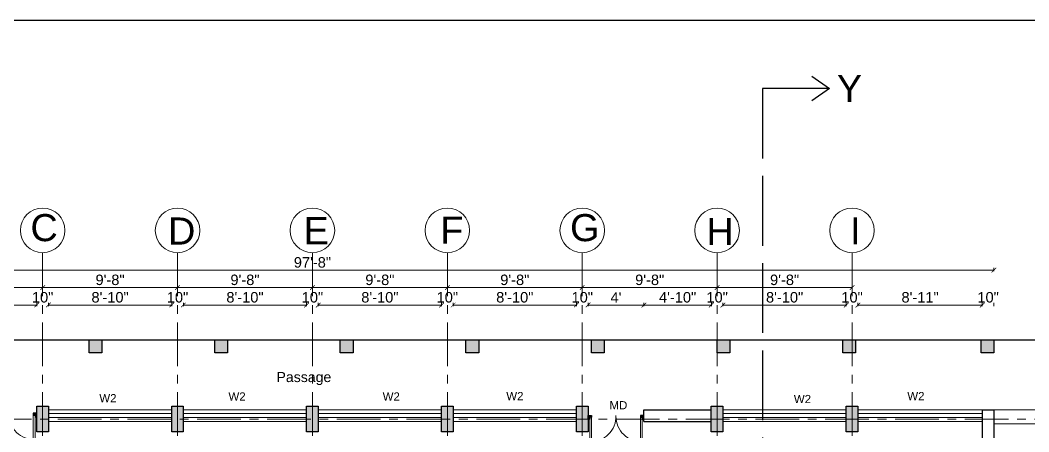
# Model space of a CAD drawing. Header units: inches. Extents: x -6800 to 96653, y -25814 to 17379.
# Drawn here: x 67528 to 68396, y 10218 to 10571 of the extents above; entities that cross this region are included whole.
import ezdxf

# ---------------------------------------------------------------- set-up
doc = ezdxf.new("R2010")
doc.units = ezdxf.units.IN
doc.header["$MEASUREMENT"] = 0
doc.header["$PDMODE"] = 34
doc.linetypes.add('ACAD_ISO02W100', pattern=[15, 12, -3])
doc.linetypes.add('CENTER', pattern=[2, 1.25, -0.25, 0.25, -0.25])
doc.layers.add('0 @ 1', color=7, linetype='Continuous')
for name, color, linetype, lineweight in [('Cent line', 54, 'CENTER', 9), ('Column', 101, 'Continuous', 30), ('Const line', 131, 'Continuous', 5), ('dimension', 50, 'Continuous', 20), ('Door', 20, 'Continuous', 20), ('passage', 42, 'Continuous', 20), ('Sec line', 7, 'ACAD_ISO02W100', 13), ('Stairs', 60, 'Continuous', 13), ('text', 31, 'Continuous', 13), ('Wall', 90, 'Continuous', 30), ('Win ele', 211, 'Continuous', 15), ('Window', 140, 'Continuous', 13)]:
    doc.layers.add(name, color=color, linetype=linetype, lineweight=lineweight)
doc.styles.get("Standard").update_dxf_attribs({"font": 'arial.ttf'})
doc.dimstyles.get("Standard").update_dxf_attribs({"dimtxt": 7, "dimasz": 4, "dimexe": 2, "dimexo": 2, "dimgap": 2, "dimtad": 1, "dimdec": 0, "dimzin": 0, "dimdsep": 46, "dimlunit": 4, "dimtxsty": 'Standard', "dimblk": 'ARCHTICK', "dimcen": 0.25, "dimclrd": 256, "dimclre": 256, "dimclrt": 256, "dimadec": 0, "dimazin": 0, "dimtfac": 1, "dimtdec": 0, "dimtofl": 0, "dimtmove": 0, "dimatfit": 3, "dimfxl": 1, "dimfxlon": 1, "dimtolj": 1, "dimtzin": 0, "dimlwd": -1, "dimlwe": -1, "dimarcsym": 1})

# ---------------------------------------------------------------- blocks, each defined once
blk = doc.blocks.new('col')
at = {"layer": 'Column'}
h = blk.add_hatch(color=256, dxfattribs=at)
h.dxf.hatch_style = 1
h.paths.add_polyline_path([(830.39, 923.41), (820.39, 923.41), (820.39, 901.41), (830.39, 901.41)])
blk.add_lwpolyline([(820.39, 923.41), (830.39, 923.41), (830.39, 901.41), (820.39, 901.41)], close=True, dxfattribs=at)
blk = doc.blocks.new('ext col2')
at = {"layer": 'Column'}
h = blk.add_hatch(color=256, dxfattribs=at)
h.dxf.hatch_style = 1
h.paths.add_polyline_path([(-33.85, -32.68), (-33.85, -21.68), (-44.85, -21.68), (-44.85, -32.68)])
blk.add_lwpolyline([(-44.85, -21.68), (-33.85, -21.68), (-33.85, -32.68), (-44.85, -32.68)], close=True, dxfattribs=at)
blk = doc.blocks.new('_ArchTick')
at = {"color": 0, "linetype": 'ByBlock', "const_width": 0.15}
blk.add_lwpolyline([(-0.5, -0.5), (0.5, 0.5)], dxfattribs=at)
blk = doc.blocks.new('*D1695')
at = {"layer": 'Defpoints', "color": 0, "transparency": 16777216}
for p in [(67542.7, 10326.56), (67494.7, 10236.56), (67542.7, 10239.56)]:
    blk.add_point(p, dxfattribs=at)
at = {"layer": 'dimension', "transparency": 16777216}
for p, q in [((67494.7, 10325.56), (67494.7, 10328.56)), ((67494.7, 10326.56), (67542.7, 10326.56)), ((67542.7, 10325.56), (67542.7, 10328.56))]:
    blk.add_line(p, q, dxfattribs=at)
at = {"layer": 'dimension', "transparency": 16777216, "xscale": 4, "yscale": 4, "zscale": 4, "rotation": 180}
blk.add_blockref('_ArchTick', (67494.7, 10326.56), dxfattribs=at)
at = {"layer": 'dimension', "transparency": 16777216, "xscale": 4, "yscale": 4, "zscale": 4}
blk.add_blockref('_ArchTick', (67542.7, 10326.56), dxfattribs=at)
at = {"layer": 'dimension', "transparency": 16777216, "insert": (67518.7, 10333.06), "char_height": 9, "attachment_point": 5}
blk.add_mtext("\\A1;4'", dxfattribs=at)
blk = doc.blocks.new('*D1694')
at = {"layer": 'Defpoints', "color": 0, "transparency": 16777216}
for p in [(67552.7, 10326.56), (67542.7, 10239.56), (67552.7, 10239.56)]:
    blk.add_point(p, dxfattribs=at)
at = {"layer": 'dimension', "transparency": 16777216}
for p, q in [((67542.7, 10325.56), (67542.7, 10328.56)), ((67552.7, 10325.56), (67552.7, 10328.56))]:
    blk.add_line(p, q, dxfattribs=at)
at = {"layer": 'dimension', "transparency": 16777216, "insert": (67547.7, 10333.15), "char_height": 9, "attachment_point": 5}
blk.add_mtext('\\A1;10"', dxfattribs=at)
blk = doc.blocks.new('*D1693')
at = {"layer": 'Defpoints', "color": 0, "transparency": 16777216}
for p in [(67658.7, 10326.56), (67552.7, 10239.56), (67658.7, 10239.56)]:
    blk.add_point(p, dxfattribs=at)
at = {"layer": 'dimension', "transparency": 16777216}
for p, q in [((67552.7, 10325.56), (67552.7, 10328.56)), ((67552.7, 10326.56), (67658.7, 10326.56)), ((67658.7, 10325.56), (67658.7, 10328.56))]:
    blk.add_line(p, q, dxfattribs=at)
at = {"layer": 'dimension', "transparency": 16777216, "xscale": 4, "yscale": 4, "zscale": 4, "rotation": 180}
blk.add_blockref('_ArchTick', (67552.7, 10326.56), dxfattribs=at)
at = {"layer": 'dimension', "transparency": 16777216, "xscale": 4, "yscale": 4, "zscale": 4}
blk.add_blockref('_ArchTick', (67658.7, 10326.56), dxfattribs=at)
at = {"layer": 'dimension', "transparency": 16777216, "insert": (67605.7, 10333.15), "char_height": 9, "attachment_point": 5}
blk.add_mtext('\\A1;8\'-10"', dxfattribs=at)
blk = doc.blocks.new('*D1692')
at = {"layer": 'Defpoints', "color": 0, "transparency": 16777216}
for p in [(67668.7, 10326.56), (67658.7, 10239.56), (67668.7, 10239.56)]:
    blk.add_point(p, dxfattribs=at)
at = {"layer": 'dimension', "transparency": 16777216}
for p, q in [((67658.7, 10325.56), (67658.7, 10328.56)), ((67668.7, 10325.56), (67668.7, 10328.56))]:
    blk.add_line(p, q, dxfattribs=at)
at = {"layer": 'dimension', "transparency": 16777216, "insert": (67663.7, 10333.15), "char_height": 9, "attachment_point": 5}
blk.add_mtext('\\A1;10"', dxfattribs=at)
blk = doc.blocks.new('*D1691')
at = {"layer": 'Defpoints', "color": 0, "transparency": 16777216}
for p in [(67774.7, 10326.56), (67668.7, 10239.56), (67774.7, 10236.56)]:
    blk.add_point(p, dxfattribs=at)
at = {"layer": 'dimension', "transparency": 16777216}
for p, q in [((67668.7, 10325.56), (67668.7, 10328.56)), ((67668.7, 10326.56), (67774.7, 10326.56)), ((67774.7, 10325.56), (67774.7, 10328.56))]:
    blk.add_line(p, q, dxfattribs=at)
at = {"layer": 'dimension', "transparency": 16777216, "xscale": 4, "yscale": 4, "zscale": 4, "rotation": 180}
blk.add_blockref('_ArchTick', (67668.7, 10326.56), dxfattribs=at)
at = {"layer": 'dimension', "transparency": 16777216, "xscale": 4, "yscale": 4, "zscale": 4}
blk.add_blockref('_ArchTick', (67774.7, 10326.56), dxfattribs=at)
at = {"layer": 'dimension', "transparency": 16777216, "insert": (67721.7, 10333.15), "char_height": 9, "attachment_point": 5}
blk.add_mtext('\\A1;8\'-10"', dxfattribs=at)
blk = doc.blocks.new('*D1690')
at = {"layer": 'Defpoints', "color": 0, "transparency": 16777216}
for p in [(67784.7, 10326.56), (67774.7, 10236.56), (67784.7, 10239.56)]:
    blk.add_point(p, dxfattribs=at)
at = {"layer": 'dimension', "transparency": 16777216}
for p, q in [((67774.7, 10325.56), (67774.7, 10328.56)), ((67784.7, 10325.56), (67784.7, 10328.56))]:
    blk.add_line(p, q, dxfattribs=at)
at = {"layer": 'dimension', "transparency": 16777216, "insert": (67779.7, 10333.15), "char_height": 9, "attachment_point": 5}
blk.add_mtext('\\A1;10"', dxfattribs=at)
blk = doc.blocks.new('*D1689')
at = {"layer": 'Defpoints', "color": 0, "transparency": 16777216}
for p in [(67890.7, 10326.56), (67784.7, 10239.56), (67890.7, 10239.56)]:
    blk.add_point(p, dxfattribs=at)
at = {"layer": 'dimension', "transparency": 16777216}
for p, q in [((67784.7, 10325.56), (67784.7, 10328.56)), ((67784.7, 10326.56), (67890.7, 10326.56)), ((67890.7, 10325.56), (67890.7, 10328.56))]:
    blk.add_line(p, q, dxfattribs=at)
at = {"layer": 'dimension', "transparency": 16777216, "xscale": 4, "yscale": 4, "zscale": 4, "rotation": 180}
blk.add_blockref('_ArchTick', (67784.7, 10326.56), dxfattribs=at)
at = {"layer": 'dimension', "transparency": 16777216, "xscale": 4, "yscale": 4, "zscale": 4}
blk.add_blockref('_ArchTick', (67890.7, 10326.56), dxfattribs=at)
at = {"layer": 'dimension', "transparency": 16777216, "insert": (67837.7, 10333.15), "char_height": 9, "attachment_point": 5}
blk.add_mtext('\\A1;8\'-10"', dxfattribs=at)
blk = doc.blocks.new('*D1688')
at = {"layer": 'Defpoints', "color": 0, "transparency": 16777216}
for p in [(67900.7, 10326.56), (67890.7, 10239.56), (67900.7, 10239.56)]:
    blk.add_point(p, dxfattribs=at)
at = {"layer": 'dimension', "transparency": 16777216}
for p, q in [((67890.7, 10325.56), (67890.7, 10328.56)), ((67900.7, 10325.56), (67900.7, 10328.56))]:
    blk.add_line(p, q, dxfattribs=at)
at = {"layer": 'dimension', "transparency": 16777216, "insert": (67895.7, 10333.15), "char_height": 9, "attachment_point": 5}
blk.add_mtext('\\A1;10"', dxfattribs=at)
blk = doc.blocks.new('*D1687')
at = {"layer": 'Defpoints', "color": 0, "transparency": 16777216}
for p in [(68006.7, 10326.56), (67900.7, 10239.56), (68006.7, 10239.56)]:
    blk.add_point(p, dxfattribs=at)
at = {"layer": 'dimension', "transparency": 16777216}
for p, q in [((67900.7, 10325.56), (67900.7, 10328.56)), ((67900.7, 10326.56), (68006.7, 10326.56)), ((68006.7, 10325.56), (68006.7, 10328.56))]:
    blk.add_line(p, q, dxfattribs=at)
at = {"layer": 'dimension', "transparency": 16777216, "xscale": 4, "yscale": 4, "zscale": 4, "rotation": 180}
blk.add_blockref('_ArchTick', (67900.7, 10326.56), dxfattribs=at)
at = {"layer": 'dimension', "transparency": 16777216, "xscale": 4, "yscale": 4, "zscale": 4}
blk.add_blockref('_ArchTick', (68006.7, 10326.56), dxfattribs=at)
at = {"layer": 'dimension', "transparency": 16777216, "insert": (67953.7, 10333.15), "char_height": 9, "attachment_point": 5}
blk.add_mtext('\\A1;8\'-10"', dxfattribs=at)
blk = doc.blocks.new('*D1686')
at = {"layer": 'Defpoints', "color": 0, "transparency": 16777216}
for p in [(68016.7, 10326.56), (68006.7, 10239.56), (68016.7, 10239.56)]:
    blk.add_point(p, dxfattribs=at)
at = {"layer": 'dimension', "transparency": 16777216}
for p, q in [((68006.7, 10325.56), (68006.7, 10328.56)), ((68016.7, 10325.56), (68016.7, 10328.56))]:
    blk.add_line(p, q, dxfattribs=at)
at = {"layer": 'dimension', "transparency": 16777216, "insert": (68011.7, 10333.15), "char_height": 9, "attachment_point": 5}
blk.add_mtext('\\A1;10"', dxfattribs=at)
blk = doc.blocks.new('*D1685')
at = {"layer": 'Defpoints', "color": 0, "transparency": 16777216}
for p in [(68064.7, 10326.56), (68016.7, 10239.56), (68064.7, 10236.56)]:
    blk.add_point(p, dxfattribs=at)
at = {"layer": 'dimension', "transparency": 16777216}
for p, q in [((68016.7, 10325.56), (68016.7, 10328.56)), ((68016.7, 10326.56), (68064.7, 10326.56)), ((68064.7, 10325.56), (68064.7, 10328.56))]:
    blk.add_line(p, q, dxfattribs=at)
at = {"layer": 'dimension', "transparency": 16777216, "xscale": 4, "yscale": 4, "zscale": 4, "rotation": 180}
blk.add_blockref('_ArchTick', (68016.7, 10326.56), dxfattribs=at)
at = {"layer": 'dimension', "transparency": 16777216, "xscale": 4, "yscale": 4, "zscale": 4}
blk.add_blockref('_ArchTick', (68064.7, 10326.56), dxfattribs=at)
at = {"layer": 'dimension', "transparency": 16777216, "insert": (68040.7, 10333.06), "char_height": 9, "attachment_point": 5}
blk.add_mtext("\\A1;4'", dxfattribs=at)
blk = doc.blocks.new('*D1684')
at = {"layer": 'Defpoints', "color": 0, "transparency": 16777216}
for p in [(68122.7, 10326.56), (68064.7, 10236.56), (68122.7, 10236.56)]:
    blk.add_point(p, dxfattribs=at)
at = {"layer": 'dimension', "transparency": 16777216}
for p, q in [((68064.7, 10325.56), (68064.7, 10328.56)), ((68064.7, 10326.56), (68122.7, 10326.56)), ((68122.7, 10325.56), (68122.7, 10328.56))]:
    blk.add_line(p, q, dxfattribs=at)
at = {"layer": 'dimension', "transparency": 16777216, "xscale": 4, "yscale": 4, "zscale": 4, "rotation": 180}
blk.add_blockref('_ArchTick', (68064.7, 10326.56), dxfattribs=at)
at = {"layer": 'dimension', "transparency": 16777216, "xscale": 4, "yscale": 4, "zscale": 4}
blk.add_blockref('_ArchTick', (68122.7, 10326.56), dxfattribs=at)
at = {"layer": 'dimension', "transparency": 16777216, "insert": (68093.7, 10333.15), "char_height": 9, "attachment_point": 5}
blk.add_mtext('\\A1;4\'-10"', dxfattribs=at)
blk = doc.blocks.new('*D1683')
at = {"layer": 'Defpoints', "color": 0, "transparency": 16777216}
for p in [(68132.7, 10326.56), (68122.7, 10236.56), (68132.7, 10236.56)]:
    blk.add_point(p, dxfattribs=at)
at = {"layer": 'dimension', "transparency": 16777216}
for p, q in [((68122.7, 10325.56), (68122.7, 10328.56)), ((68132.7, 10325.56), (68132.7, 10328.56))]:
    blk.add_line(p, q, dxfattribs=at)
at = {"layer": 'dimension', "transparency": 16777216, "insert": (68127.7, 10333.15), "char_height": 9, "attachment_point": 5}
blk.add_mtext('\\A1;10"', dxfattribs=at)
blk = doc.blocks.new('*D1682')
at = {"layer": 'Defpoints', "color": 0, "transparency": 16777216}
for p in [(68238.7, 10326.56), (68132.7, 10236.56), (68238.7, 10236.56)]:
    blk.add_point(p, dxfattribs=at)
at = {"layer": 'dimension', "transparency": 16777216}
for p, q in [((68132.7, 10325.56), (68132.7, 10328.56)), ((68132.7, 10326.56), (68238.7, 10326.56)), ((68238.7, 10325.56), (68238.7, 10328.56))]:
    blk.add_line(p, q, dxfattribs=at)
at = {"layer": 'dimension', "transparency": 16777216, "xscale": 4, "yscale": 4, "zscale": 4, "rotation": 180}
blk.add_blockref('_ArchTick', (68132.7, 10326.56), dxfattribs=at)
at = {"layer": 'dimension', "transparency": 16777216, "xscale": 4, "yscale": 4, "zscale": 4}
blk.add_blockref('_ArchTick', (68238.7, 10326.56), dxfattribs=at)
at = {"layer": 'dimension', "transparency": 16777216, "insert": (68185.7, 10333.15), "char_height": 9, "attachment_point": 5}
blk.add_mtext('\\A1;8\'-10"', dxfattribs=at)
blk = doc.blocks.new('*D1681')
at = {"layer": 'Defpoints', "color": 0, "transparency": 16777216}
for p in [(68248.7, 10326.56), (68238.7, 10236.56), (68248.7, 10233.22)]:
    blk.add_point(p, dxfattribs=at)
at = {"layer": 'dimension', "transparency": 16777216}
for p, q in [((68238.7, 10325.56), (68238.7, 10328.56)), ((68248.7, 10325.56), (68248.7, 10328.56))]:
    blk.add_line(p, q, dxfattribs=at)
at = {"layer": 'dimension', "transparency": 16777216, "insert": (68243.7, 10333.15), "char_height": 9, "attachment_point": 5}
blk.add_mtext('\\A1;10"', dxfattribs=at)
blk = doc.blocks.new('*D1680')
at = {"layer": 'Defpoints', "color": 0, "transparency": 16777216}
for p in [(68355.7, 10326.56), (68355.7, 10236.56), (68248.7, 10233.22)]:
    blk.add_point(p, dxfattribs=at)
at = {"layer": 'dimension', "transparency": 16777216}
for p, q in [((68248.7, 10325.56), (68248.7, 10328.56)), ((68248.7, 10326.56), (68355.7, 10326.56)), ((68355.7, 10325.56), (68355.7, 10328.56))]:
    blk.add_line(p, q, dxfattribs=at)
at = {"layer": 'dimension', "transparency": 16777216, "xscale": 4, "yscale": 4, "zscale": 4, "rotation": 180}
blk.add_blockref('_ArchTick', (68248.7, 10326.56), dxfattribs=at)
at = {"layer": 'dimension', "transparency": 16777216, "xscale": 4, "yscale": 4, "zscale": 4}
blk.add_blockref('_ArchTick', (68355.7, 10326.56), dxfattribs=at)
at = {"layer": 'dimension', "transparency": 16777216, "insert": (68302.2, 10333.15), "char_height": 9, "attachment_point": 5}
blk.add_mtext('\\A1;8\'-11"', dxfattribs=at)
blk = doc.blocks.new('*D1679')
at = {"layer": 'Defpoints', "color": 0, "transparency": 16777216}
for p in [(68365.7, 10326.56), (68355.7, 10236.56), (68365.7, 10236.56)]:
    blk.add_point(p, dxfattribs=at)
at = {"layer": 'dimension', "transparency": 16777216}
for p, q in [((68355.7, 10325.56), (68355.7, 10328.56)), ((68365.7, 10325.56), (68365.7, 10328.56))]:
    blk.add_line(p, q, dxfattribs=at)
at = {"layer": 'dimension', "transparency": 16777216, "insert": (68360.7, 10333.15), "char_height": 9, "attachment_point": 5}
blk.add_mtext('\\A1;10"', dxfattribs=at)
blk = doc.blocks.new('*D1675')
at = {"layer": 'Defpoints', "color": 0, "transparency": 16777216}
for p in [(67547.7, 10341.56), (67431.7, 10239.56), (67547.7, 10239.56)]:
    blk.add_point(p, dxfattribs=at)
at = {"layer": 'dimension', "transparency": 16777216}
for p, q in [((67431.7, 10340.56), (67431.7, 10343.56)), ((67431.7, 10341.56), (67547.7, 10341.56)), ((67547.7, 10340.56), (67547.7, 10343.56))]:
    blk.add_line(p, q, dxfattribs=at)
at = {"layer": 'dimension', "transparency": 16777216, "xscale": 4, "yscale": 4, "zscale": 4, "rotation": 180}
blk.add_blockref('_ArchTick', (67431.7, 10341.56), dxfattribs=at)
at = {"layer": 'dimension', "transparency": 16777216, "xscale": 4, "yscale": 4, "zscale": 4}
blk.add_blockref('_ArchTick', (67547.7, 10341.56), dxfattribs=at)
at = {"layer": 'dimension', "transparency": 16777216, "insert": (67489.7, 10348.15), "char_height": 9, "attachment_point": 5}
blk.add_mtext('\\A1;9\'-8"', dxfattribs=at)
blk = doc.blocks.new('*D1674')
at = {"layer": 'Defpoints', "color": 0, "transparency": 16777216}
for p in [(67663.7, 10341.56), (67547.7, 10239.56), (67663.7, 10239.56)]:
    blk.add_point(p, dxfattribs=at)
at = {"layer": 'dimension', "transparency": 16777216}
for p, q in [((67547.7, 10340.56), (67547.7, 10343.56)), ((67547.7, 10341.56), (67663.7, 10341.56)), ((67663.7, 10340.56), (67663.7, 10343.56))]:
    blk.add_line(p, q, dxfattribs=at)
at = {"layer": 'dimension', "transparency": 16777216, "xscale": 4, "yscale": 4, "zscale": 4, "rotation": 180}
blk.add_blockref('_ArchTick', (67547.7, 10341.56), dxfattribs=at)
at = {"layer": 'dimension', "transparency": 16777216, "xscale": 4, "yscale": 4, "zscale": 4}
blk.add_blockref('_ArchTick', (67663.7, 10341.56), dxfattribs=at)
at = {"layer": 'dimension', "transparency": 16777216, "insert": (67605.7, 10348.15), "char_height": 9, "attachment_point": 5}
blk.add_mtext('\\A1;9\'-8"', dxfattribs=at)
blk = doc.blocks.new('*D1673')
at = {"layer": 'Defpoints', "color": 0, "transparency": 16777216}
for p in [(67779.7, 10341.56), (67663.7, 10239.56), (67779.7, 10239.56)]:
    blk.add_point(p, dxfattribs=at)
at = {"layer": 'dimension', "transparency": 16777216}
for p, q in [((67663.7, 10340.56), (67663.7, 10343.56)), ((67663.7, 10341.56), (67779.7, 10341.56)), ((67779.7, 10340.56), (67779.7, 10343.56))]:
    blk.add_line(p, q, dxfattribs=at)
at = {"layer": 'dimension', "transparency": 16777216, "xscale": 4, "yscale": 4, "zscale": 4, "rotation": 180}
blk.add_blockref('_ArchTick', (67663.7, 10341.56), dxfattribs=at)
at = {"layer": 'dimension', "transparency": 16777216, "xscale": 4, "yscale": 4, "zscale": 4}
blk.add_blockref('_ArchTick', (67779.7, 10341.56), dxfattribs=at)
at = {"layer": 'dimension', "transparency": 16777216, "insert": (67721.7, 10348.15), "char_height": 9, "attachment_point": 5}
blk.add_mtext('\\A1;9\'-8"', dxfattribs=at)
blk = doc.blocks.new('*D1672')
at = {"layer": 'Defpoints', "color": 0, "transparency": 16777216}
for p in [(67895.7, 10341.56), (67779.7, 10239.56), (67895.7, 10239.56)]:
    blk.add_point(p, dxfattribs=at)
at = {"layer": 'dimension', "transparency": 16777216}
for p, q in [((67779.7, 10340.56), (67779.7, 10343.56)), ((67779.7, 10341.56), (67895.7, 10341.56)), ((67895.7, 10340.56), (67895.7, 10343.56))]:
    blk.add_line(p, q, dxfattribs=at)
at = {"layer": 'dimension', "transparency": 16777216, "xscale": 4, "yscale": 4, "zscale": 4, "rotation": 180}
blk.add_blockref('_ArchTick', (67779.7, 10341.56), dxfattribs=at)
at = {"layer": 'dimension', "transparency": 16777216, "xscale": 4, "yscale": 4, "zscale": 4}
blk.add_blockref('_ArchTick', (67895.7, 10341.56), dxfattribs=at)
at = {"layer": 'dimension', "transparency": 16777216, "insert": (67837.7, 10348.15), "char_height": 9, "attachment_point": 5}
blk.add_mtext('\\A1;9\'-8"', dxfattribs=at)
blk = doc.blocks.new('*D1671')
at = {"layer": 'Defpoints', "color": 0, "transparency": 16777216}
for p in [(68011.7, 10341.56), (67895.7, 10239.56), (68011.7, 10239.56)]:
    blk.add_point(p, dxfattribs=at)
at = {"layer": 'dimension', "transparency": 16777216}
for p, q in [((67895.7, 10340.56), (67895.7, 10343.56)), ((67895.7, 10341.56), (68011.7, 10341.56)), ((68011.7, 10340.56), (68011.7, 10343.56))]:
    blk.add_line(p, q, dxfattribs=at)
at = {"layer": 'dimension', "transparency": 16777216, "xscale": 4, "yscale": 4, "zscale": 4, "rotation": 180}
blk.add_blockref('_ArchTick', (67895.7, 10341.56), dxfattribs=at)
at = {"layer": 'dimension', "transparency": 16777216, "xscale": 4, "yscale": 4, "zscale": 4}
blk.add_blockref('_ArchTick', (68011.7, 10341.56), dxfattribs=at)
at = {"layer": 'dimension', "transparency": 16777216, "insert": (67953.7, 10348.15), "char_height": 9, "attachment_point": 5}
blk.add_mtext('\\A1;9\'-8"', dxfattribs=at)
blk = doc.blocks.new('*D1670')
at = {"layer": 'Defpoints', "color": 0, "transparency": 16777216}
for p in [(68127.7, 10341.56), (68011.7, 10239.56), (68127.7, 10239.56)]:
    blk.add_point(p, dxfattribs=at)
at = {"layer": 'dimension', "transparency": 16777216}
for p, q in [((68011.7, 10340.56), (68011.7, 10343.56)), ((68011.7, 10341.56), (68127.7, 10341.56)), ((68127.7, 10340.56), (68127.7, 10343.56))]:
    blk.add_line(p, q, dxfattribs=at)
at = {"layer": 'dimension', "transparency": 16777216, "xscale": 4, "yscale": 4, "zscale": 4, "rotation": 180}
blk.add_blockref('_ArchTick', (68011.7, 10341.56), dxfattribs=at)
at = {"layer": 'dimension', "transparency": 16777216, "xscale": 4, "yscale": 4, "zscale": 4}
blk.add_blockref('_ArchTick', (68127.7, 10341.56), dxfattribs=at)
at = {"layer": 'dimension', "transparency": 16777216, "insert": (68069.7, 10348.15), "char_height": 9, "attachment_point": 5}
blk.add_mtext('\\A1;9\'-8"', dxfattribs=at)
blk = doc.blocks.new('*D1669')
at = {"layer": 'Defpoints', "color": 0, "transparency": 16777216}
for p in [(68243.7, 10341.56), (68127.7, 10239.56), (68243.7, 10239.56)]:
    blk.add_point(p, dxfattribs=at)
at = {"layer": 'dimension', "transparency": 16777216}
for p, q in [((68127.7, 10340.56), (68127.7, 10343.56)), ((68127.7, 10341.56), (68243.7, 10341.56)), ((68243.7, 10340.56), (68243.7, 10343.56))]:
    blk.add_line(p, q, dxfattribs=at)
at = {"layer": 'dimension', "transparency": 16777216, "xscale": 4, "yscale": 4, "zscale": 4, "rotation": 180}
blk.add_blockref('_ArchTick', (68127.7, 10341.56), dxfattribs=at)
at = {"layer": 'dimension', "transparency": 16777216, "xscale": 4, "yscale": 4, "zscale": 4}
blk.add_blockref('_ArchTick', (68243.7, 10341.56), dxfattribs=at)
at = {"layer": 'dimension', "transparency": 16777216, "insert": (68185.7, 10348.15), "char_height": 9, "attachment_point": 5}
blk.add_mtext('\\A1;9\'-8"', dxfattribs=at)
blk = doc.blocks.new('*D1668')
at = {"layer": 'Defpoints', "color": 0, "transparency": 16777216}
for p in [(68365.7, 10356.56), (67193.7, 10236.56), (68365.7, 10236.56)]:
    blk.add_point(p, dxfattribs=at)
at = {"layer": 'dimension', "transparency": 16777216}
for p, q in [((67193.7, 10355.56), (67193.7, 10358.56)), ((67193.7, 10356.56), (68365.7, 10356.56)), ((68365.7, 10355.56), (68365.7, 10358.56))]:
    blk.add_line(p, q, dxfattribs=at)
at = {"layer": 'dimension', "transparency": 16777216, "xscale": 4, "yscale": 4, "zscale": 4, "rotation": 180}
blk.add_blockref('_ArchTick', (67193.7, 10356.56), dxfattribs=at)
at = {"layer": 'dimension', "transparency": 16777216, "xscale": 4, "yscale": 4, "zscale": 4}
blk.add_blockref('_ArchTick', (68365.7, 10356.56), dxfattribs=at)
at = {"layer": 'dimension', "transparency": 16777216, "insert": (67779.7, 10363.15), "char_height": 9, "attachment_point": 5}
blk.add_mtext('\\A1;97\'-8"', dxfattribs=at)
blk = doc.blocks.new('*D1630')
at = {"layer": 'Defpoints', "color": 0, "transparency": 16777216}
for p in [(68365.7, 10236.56), (68365.7, 10047.56), (68502.7, 10047.56)]:
    blk.add_point(p, dxfattribs=at)
at = {"layer": 'dimension', "transparency": 16777216}
for p, q in [((68501.7, 10236.56), (68504.7, 10236.56)), ((68502.7, 10236.56), (68502.7, 10047.56)), ((68501.7, 10047.56), (68504.7, 10047.56))]:
    blk.add_line(p, q, dxfattribs=at)
at = {"layer": 'dimension', "transparency": 16777216, "xscale": 4, "yscale": 4, "zscale": 4}
for p, rotation in [((68502.7, 10236.56), 90), ((68502.7, 10047.56), 270)]:
    blk.add_blockref('_ArchTick', p, dxfattribs=dict(at, rotation=rotation))
at = {"layer": 'dimension', "transparency": 16777216, "insert": (68496.1, 10142.06), "char_height": 9, "attachment_point": 5, "rotation": 90}
blk.add_mtext('\\A1;15\'-9"', dxfattribs=at)
blk = doc.blocks.new('*D1627')
at = {"layer": 'Defpoints', "color": 0, "transparency": 16777216}
for p in [(68243.7, 10228.56), (68243.7, 9869.56), (68517.7, 9869.56)]:
    blk.add_point(p, dxfattribs=at)
at = {"layer": 'dimension', "transparency": 16777216}
for p, q in [((68516.7, 10228.56), (68519.7, 10228.56)), ((68517.7, 10228.56), (68517.7, 9869.56)), ((68516.7, 9869.56), (68519.7, 9869.56))]:
    blk.add_line(p, q, dxfattribs=at)
at = {"layer": 'dimension', "transparency": 16777216, "xscale": 4, "yscale": 4, "zscale": 4}
for p, rotation in [((68517.7, 10228.56), 90), ((68517.7, 9869.56), 270)]:
    blk.add_blockref('_ArchTick', p, dxfattribs=dict(at, rotation=rotation))
at = {"layer": 'dimension', "transparency": 16777216, "insert": (68511.1, 10049.06), "char_height": 9, "attachment_point": 5, "rotation": 90}
blk.add_mtext('\\A1;29\'-11"', dxfattribs=at)
blk = doc.blocks.new('*D1626')
at = {"layer": 'Defpoints', "color": 0, "transparency": 16777216}
for p in [(68365.7, 10236.56), (68365.7, 9870.56), (68532.7, 9870.56)]:
    blk.add_point(p, dxfattribs=at)
at = {"layer": 'dimension', "transparency": 16777216}
for p, q in [((68531.7, 10236.56), (68534.7, 10236.56)), ((68532.7, 10236.56), (68532.7, 9870.56)), ((68531.7, 9870.56), (68534.7, 9870.56))]:
    blk.add_line(p, q, dxfattribs=at)
at = {"layer": 'dimension', "transparency": 16777216, "xscale": 4, "yscale": 4, "zscale": 4}
for p, rotation in [((68532.7, 10236.56), 90), ((68532.7, 9870.56), 270)]:
    blk.add_blockref('_ArchTick', p, dxfattribs=dict(at, rotation=rotation))
at = {"layer": 'dimension', "transparency": 16777216, "insert": (68526.1, 10053.56), "char_height": 9, "attachment_point": 5, "rotation": 90}
blk.add_mtext('\\A1;30\'-6"', dxfattribs=at)
blk = doc.blocks.new('D')
at = {"transparency": 33554508}
h = blk.add_hatch(color=4, dxfattribs=at)
h.dxf.hatch_style = 1
h.paths.add_polyline_path([(619.55, 27.79), (621.05, 27.79), (621.05, 29.29), (618.05, 29.29), (618.05, 26.29), (619.55, 26.29)])
h = blk.add_hatch(color=4, dxfattribs=at)
h.dxf.hatch_style = 1
h.paths.add_polyline_path([(664.55, 26.29), (666.05, 26.29), (666.05, 29.29), (663.05, 29.29), (663.05, 27.79), (664.55, 27.79)])
for p, q in [((618.05, 26.29), (618.05, 29.29)), ((618.05, 29.29), (621.05, 29.29)), ((619.55, 26.29), (618.05, 26.29)), ((621.05, 27.79), (619.55, 27.79)), ((619.55, 27.79), (619.55, 26.29)), ((621.05, 29.29), (621.05, 27.79)), ((666.05, 29.29), (663.05, 29.29)), ((663.05, 29.29), (663.05, 27.79)), ((663.05, 27.79), (664.55, 27.79)), ((664.55, 27.79), (664.55, 26.29)), ((664.55, 26.29), (666.05, 26.29)), ((666.05, 26.29), (666.05, 29.29)), ((621.05, 6.79), (619.55, 6.79)), ((663.05, 6.79), (664.55, 6.79))]:
    blk.add_line(p, q)
at = {"layer": 'Door'}
for p, q in [((619.55, 6.79), (619.55, 27.79)), ((621.05, 27.79), (621.05, 6.79)), ((663.05, 27.79), (663.05, 6.79)), ((664.55, 6.79), (664.55, 27.79))]:
    blk.add_line(p, q, dxfattribs=at)
for centre, radius, start, end in [((620.3, 28.54), 21.76, 268.02507, 1.97493), ((663.8, 28.51), 21.74, 179.93185, 271.97728)]:
    blk.add_arc(centre, radius, start, end, dxfattribs=at)

msp = doc.modelspace()

# ---------------------------------------------------------------- linework, layer by layer
at = {"transparency": 33554651}
msp.add_line((66865.67, 10571.41), (69241.67, 10571.41), dxfattribs=at)
at = {"layer": 'Cent line', "ltscale": 30, "transparency": 33554643}
for p, q in [((67547.7, 10371.56), (67547.7, 9783.56)), ((67663.7, 10371.56), (67663.7, 9783.56)), ((67779.7, 10371.56), (67779.7, 9783.56)), ((67895.7, 10371.56), (67895.7, 9783.56)), ((68011.7, 10371.56), (68011.7, 9783.56)), ((68127.7, 10371.56), (68127.7, 9783.56)), ((68243.7, 10371.56), (68243.7, 9783.56)), ((67080.7, 10228.56), (68547.7, 10228.56))]:
    msp.add_line(p, q, dxfattribs=at)
at = {"layer": 'Const line', "lineweight": 25, "transparency": 33554687}
msp.add_line((68355.7, 10236.56), (68365.7, 10236.56), dxfattribs=at)
at = {"layer": 'dimension', "transparency": 33554651}
for centre in [(67547.7, 10390.7), (67663.7, 10390.7), (67779.7, 10390.7), (67895.7, 10390.7)]:
    msp.add_circle(centre, 19.15, dxfattribs=at)
at = {"layer": 'passage', "lineweight": 25, "transparency": 33554687}
msp.add_line((67155.7, 10296.56), (68472.7, 10296.56), dxfattribs=at)
at = {"layer": 'Sec line', "lineweight": 25, "ltscale": 5, "transparency": 33554687}
msp.add_line((68166.6, 10512.56), (68166.6, 9594.56), dxfattribs=at)
at = {"layer": 'Stairs', "transparency": 33554651}
for p, q in [((68365.7, 10236.56), (68472.7, 10236.56)), ((68365.7, 10224.56), (68472.7, 10224.56))]:
    msp.add_line(p, q, dxfattribs=at)
at = {"layer": 'text', "transparency": 33554687}
for centre in [(68011.7, 10390.7), (68127.7, 10390.7), (68243.7, 10390.7)]:
    msp.add_circle(centre, 19.15, dxfattribs=at)
at = {"layer": 'Wall', "transparency": 33554651}
for p, q in [((68064.7, 10236.56), (68122.7, 10236.56)), ((68064.7, 10226.56), (68064.7, 10236.56)), ((68355.7, 10236.56), (68355.7, 10226.56)), ((68365.7, 10236.56), (68365.7, 10047.56)), ((68064.7, 10226.56), (68122.7, 10226.56)), ((68355.7, 10226.56), (68355.7, 10065.56))]:
    msp.add_line(p, q, dxfattribs=at)
at = {"layer": 'Window', "transparency": 33554651}
for p, q in [((68248.7, 10236.56), (68355.7, 10236.56)), ((67552.7, 10233.22), (67658.7, 10233.22)), ((67552.7, 10229.89), (67658.7, 10229.89)), ((67668.7, 10233.22), (67774.7, 10233.22)), ((67668.7, 10229.89), (67774.7, 10229.89)), ((67784.7, 10233.22), (67890.7, 10233.22)), ((67784.7, 10229.89), (67890.7, 10229.89)), ((67900.7, 10233.22), (68006.7, 10233.22)), ((67900.7, 10229.89), (68006.7, 10229.89)), ((68132.7, 10233.22), (68238.7, 10233.22)), ((68132.7, 10229.89), (68238.7, 10229.89)), ((68248.7, 10233.22), (68355.7, 10233.22)), ((68248.7, 10229.89), (68355.7, 10229.89)), ((68355.7, 10226.56), (68248.7, 10226.56))]:
    msp.add_line(p, q, dxfattribs=at)
for points in [[(67552.7, 10236.56), (67658.7, 10236.56)], [(67668.7, 10236.56), (67774.7, 10236.56)], [(67784.7, 10236.56), (67890.7, 10236.56)], [(67900.7, 10236.56), (68006.7, 10236.56)], [(68132.7, 10236.56), (68238.7, 10236.56)], [(67658.7, 10226.56), (67552.7, 10226.56)], [(67774.7, 10226.56), (67668.7, 10226.56)], [(67890.7, 10226.56), (67784.7, 10226.56)], [(68006.7, 10226.56), (67900.7, 10226.56)], [(68238.7, 10226.56), (68132.7, 10226.56)]]:
    msp.add_lwpolyline(points, dxfattribs=at)

# ---------------------------------------------------------------- block references
at = {"lineweight": 25, "transparency": 33554687}
for p in [(66876.65, 10204.19), (67398.65, 10202.27)]:
    msp.add_blockref('D', p, dxfattribs=at)
at = {"layer": 'Win ele', "transparency": 33554526, "rotation": 180}
for p in [(67553.84, 10263.87), (67661.84, 10263.87), (67769.84, 10263.87), (67877.84, 10263.87), (67985.84, 10263.87), (68093.84, 10263.87), (68201.84, 10263.87), (68320.84, 10263.87)]:
    msp.add_blockref('ext col2', p, dxfattribs=at)
at = {"layer": 'Win ele', "transparency": 33554526}
for p in [(66722.3, 9316.15), (66838.3, 9316.15), (66954.3, 9316.15), (67070.3, 9316.15), (67186.3, 9316.15), (67302.3, 9316.15), (67418.3, 9316.15)]:
    msp.add_blockref('col', p, dxfattribs=at)

# ---------------------------------------------------------------- texts
at = {"layer": 'text', "transparency": 33554687, "attachment_point": 1}
for s, width, gutter_width, insert, char_height in [('Y', 337.7784, 5.82, (68230.65, 10524.42), 23.29), ('C', 337.7784, 5.82, (67537.23, 10404.73), 23.29), ('D', 337.7784, 5.82, (67655.56, 10401.82), 23.29), ('E', 337.7784, 5.82, (67772.14, 10402.11), 23.29), ('F', 337.7784, 5.82, (67889.6, 10402.54), 23.29), ('G', 337.7784, 5.82, (68001.23, 10404.73), 23.29), ('H', 337.7784, 5.82, (68118.5, 10401.45), 23.29), ('I', 337.7784, 5.82, (68241.99, 10401.89), 23.29), ('Passage', 659.4933, 3.31, (67748.79, 10269), 8.672), ('W2', 1192.2441, 35.26, (67707.49, 10251.45), 7.052), ('W2', 1192.2441, 35.26, (67840.1, 10251.45), 7.052), ('W2', 1192.2441, 35.26, (67946.39, 10251.81), 7.052), ('W2', 1192.2441, 35.26, (68291.21, 10251.81), 7.052), ('W2', 1192.2441, 35.26, (67596.47, 10250), 7.052), ('MD', 1192.2441, 35.26, (68035.14, 10243.94), 7.052), ('W2', 1192.2441, 35.26, (68193.66, 10249.26), 7.052)]:
    msp.add_mtext_dynamic_manual_height_columns(s, width=width, gutter_width=gutter_width, heights=[0], dxfattribs=dict(at, insert=insert, char_height=char_height))

# ---------------------------------------------------------------- dimensions: what is measured, and where the dimension line sits
at = {"layer": 'dimension', "transparency": 33554651}
for base, p1, p2, picture, middle in [((68365.7, 10356.56), (67193.7, 10236.56), (68365.7, 10236.56), '*D1668', (67779.7, 10363.15)), ((67547.7, 10341.56), (67431.7, 10239.56), (67547.7, 10239.56), '*D1675', (67489.7, 10348.15)), ((67663.7, 10341.56), (67547.7, 10239.56), (67663.7, 10239.56), '*D1674', (67605.7, 10348.15)), ((67779.7, 10341.56), (67663.7, 10239.56), (67779.7, 10239.56), '*D1673', (67721.7, 10348.15)), ((67895.7, 10341.56), (67779.7, 10239.56), (67895.7, 10239.56), '*D1672', (67837.7, 10348.15)), ((68011.7, 10341.56), (67895.7, 10239.56), (68011.7, 10239.56), '*D1671', (67953.7, 10348.15)), ((68127.7, 10341.56), (68011.7, 10239.56), (68127.7, 10239.56), '*D1670', (68069.7, 10348.15)), ((68243.7, 10341.56), (68127.7, 10239.56), (68243.7, 10239.56), '*D1669', (68185.7, 10348.15)), ((67542.7, 10326.56), (67494.7, 10236.56), (67542.7, 10239.56), '*D1695', (67518.7, 10333.06)), ((67552.7, 10326.56), (67542.7, 10239.56), (67552.7, 10239.56), '*D1694', (67547.7, 10333.15)), ((67658.7, 10326.56), (67552.7, 10239.56), (67658.7, 10239.56), '*D1693', (67605.7, 10333.15)), ((67668.7, 10326.56), (67658.7, 10239.56), (67668.7, 10239.56), '*D1692', (67663.7, 10333.15)), ((67774.7, 10326.56), (67668.7, 10239.56), (67774.7, 10236.56), '*D1691', (67721.7, 10333.15)), ((67784.7, 10326.56), (67774.7, 10236.56), (67784.7, 10239.56), '*D1690', (67779.7, 10333.15)), ((67890.7, 10326.56), (67784.7, 10239.56), (67890.7, 10239.56), '*D1689', (67837.7, 10333.15)), ((67900.7, 10326.56), (67890.7, 10239.56), (67900.7, 10239.56), '*D1688', (67895.7, 10333.15)), ((68006.7, 10326.56), (67900.7, 10239.56), (68006.7, 10239.56), '*D1687', (67953.7, 10333.15)), ((68016.7, 10326.56), (68006.7, 10239.56), (68016.7, 10239.56), '*D1686', (68011.7, 10333.15)), ((68064.7, 10326.56), (68016.7, 10239.56), (68064.7, 10236.56), '*D1685', (68040.7, 10333.06)), ((68122.7, 10326.56), (68064.7, 10236.56), (68122.7, 10236.56), '*D1684', (68093.7, 10333.15)), ((68132.7, 10326.56), (68122.7, 10236.56), (68132.7, 10236.56), '*D1683', (68127.7, 10333.15)), ((68238.7, 10326.56), (68132.7, 10236.56), (68238.7, 10236.56), '*D1682', (68185.7, 10333.15)), ((68248.7, 10326.56), (68238.7, 10236.56), (68248.7, 10233.22), '*D1681', (68243.7, 10333.15)), ((68355.7, 10326.56), (68248.7, 10233.22), (68355.7, 10236.56), '*D1680', (68302.2, 10333.15)), ((68365.7, 10326.56), (68355.7, 10236.56), (68365.7, 10236.56), '*D1679', (68360.7, 10333.15))]:
    dim = msp.add_linear_dim(base=base, p1=p1, p2=p2, dimstyle='Standard', override={"dimscale": 1, "dimtxt": 9, "dimtix": 1, "dimtofl": 0, "dimtmove": 1, "dimatfit": 0}, dxfattribs=at)
    dim.commit()
    dim.dimension.update_dxf_attribs({"geometry": picture, "text_midpoint": middle})
for base, p1, p2, picture, middle in [((68502.7, 10047.56), (68365.7, 10236.56), (68365.7, 10047.56), '*D1630', (68496.1, 10142.06)), ((68532.7, 9870.56), (68365.7, 10236.56), (68365.7, 9870.56), '*D1626', (68526.1, 10053.56)), ((68517.7, 9869.56), (68243.7, 10228.56), (68243.7, 9869.56), '*D1627', (68511.1, 10049.06))]:
    dim = msp.add_linear_dim(base=base, p1=p1, p2=p2, angle=90, dimstyle='Standard', override={"dimscale": 1, "dimtxt": 9, "dimtix": 1, "dimtofl": 0, "dimtmove": 1, "dimatfit": 0}, dxfattribs=at)
    dim.commit()
    dim.dimension.update_dxf_attribs({"geometry": picture, "text_midpoint": middle})

# ---------------------------------------------------------------- leaders
at = {"layer": '0 @ 1', "lineweight": 25, "ltscale": 10, "transparency": 33554687}
msp.add_leader([(68224.24, 10512.56), (68166.6, 10512.56)], dimstyle='Standard', override={"dimscale": 1, "dimasz": 15, "dimgap": 2, "dimtad": 0, "dimldrblk": 'Open90'}, dxfattribs=at)

doc.saveas('drawing.dxf')
